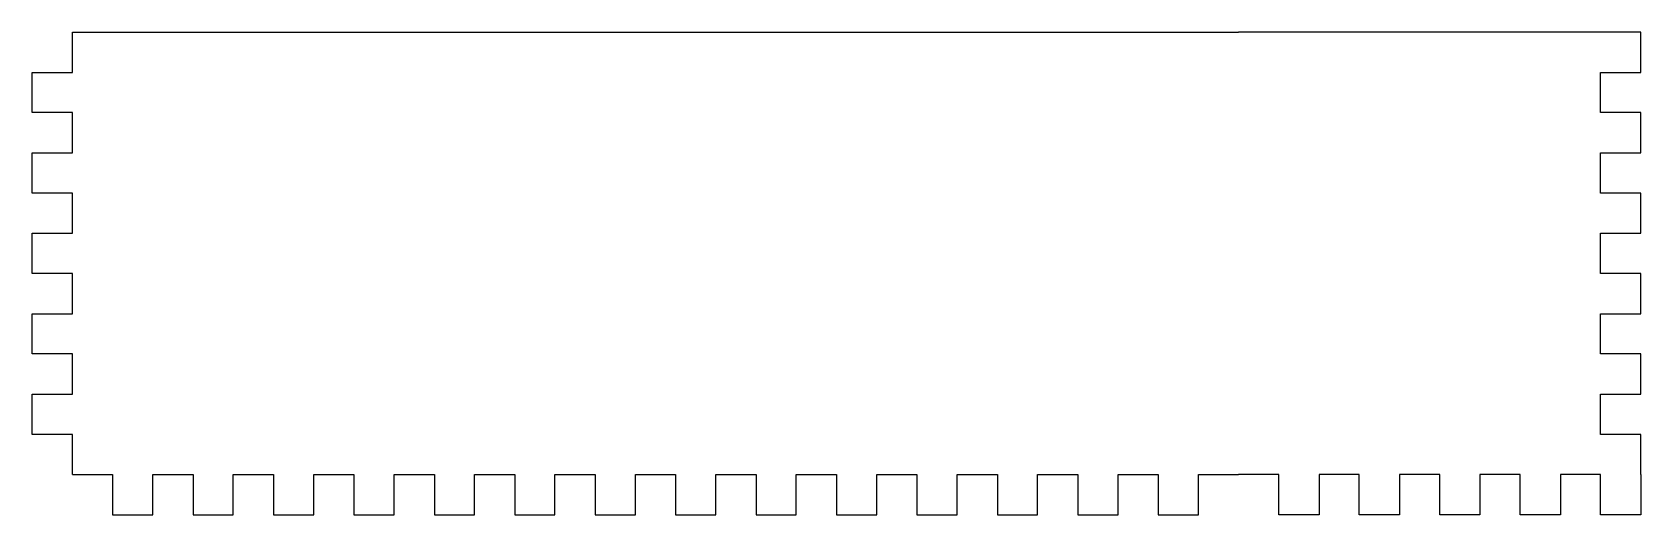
# Model space of a CAD drawing. Header units: millimetres. Extents: x 0 to 200, y 95 to 155.
import ezdxf

# ---------------------------------------------------------------- set-up
doc = ezdxf.new("R2010")
doc.units = ezdxf.units.MM
doc.layers.get('0').update_dxf_attribs({"linetype": 'CONTINUOUS'})

msp = doc.modelspace()

# ---------------------------------------------------------------- linework, layer by layer
for p, q in [((5, 150), (5, 155)), ((5, 155), (150, 155)), ((200, 155), (150, 155)), ((200, 150), (200, 155)), ((0, 145), (0, 150)), ((0, 150), (5, 150)), ((195, 145), (195, 150)), ((195, 150), (200, 150)), ((5, 145), (0, 145)), ((5, 140), (5, 145)), ((200, 145), (195, 145)), ((200, 140), (200, 145)), ((0, 135), (0, 140)), ((0, 140), (5, 140)), ((195, 135), (195, 140)), ((195, 140), (200, 140)), ((5, 135), (0, 135)), ((5, 130), (5, 135)), ((200, 135), (195, 135)), ((200, 130), (200, 135)), ((0, 125), (0, 130)), ((0, 130), (5, 130)), ((195, 125), (195, 130)), ((195, 130), (200, 130)), ((5, 125), (0, 125)), ((5, 120), (5, 125)), ((200, 125), (195, 125)), ((200, 120), (200, 125)), ((0, 115), (0, 120)), ((0, 120), (5, 120)), ((195, 115), (195, 120)), ((195, 120), (200, 120)), ((5, 115), (0, 115)), ((5, 110), (5, 115)), ((200, 115), (195, 115)), ((200, 110), (200, 115)), ((0, 105), (0, 110)), ((0, 110), (5, 110)), ((195, 105), (195, 110)), ((195, 110), (200, 110)), ((5, 105), (0, 105)), ((5, 100), (5, 105)), ((200, 105), (195, 105)), ((200, 100), (200, 105)), ((5, 100), (10, 100)), ((10, 100), (10, 95)), ((15, 95), (15, 100)), ((15, 100), (20, 100)), ((20, 100), (20, 95)), ((25, 95), (25, 100)), ((25, 100), (30, 100)), ((30, 100), (30, 95)), ((35, 95), (35, 100)), ((35, 100), (40, 100)), ((40, 100), (40, 95)), ((45, 95), (45, 100)), ((45, 100), (50, 100)), ((50, 100), (50, 95)), ((55, 95), (55, 100)), ((55, 100), (60, 100)), ((60, 100), (60, 95)), ((65, 95), (65, 100)), ((65, 100), (70, 100)), ((70, 100), (70, 95)), ((75, 95), (75, 100)), ((75, 100), (80, 100)), ((80, 100), (80, 95)), ((85, 95), (85, 100)), ((85, 100), (90, 100)), ((90, 100), (90, 95)), ((95, 95), (95, 100)), ((95, 100), (100, 100)), ((100, 100), (100, 95)), ((105, 95), (105, 100)), ((105, 100), (110, 100)), ((110, 100), (110, 95)), ((115, 95), (115, 100)), ((115, 100), (120, 100)), ((120, 100), (120, 95)), ((125, 95), (125, 100)), ((125, 100), (130, 100)), ((130, 100), (130, 95)), ((135, 95), (135, 100)), ((135, 100), (140, 100)), ((140, 100), (140, 95)), ((145, 95), (145, 100)), ((145, 100), (150, 100)), ((155, 100), (150, 100)), ((155, 95), (155, 100)), ((165, 100), (160, 100)), ((160, 100), (160, 95)), ((165, 95), (165, 100)), ((175, 100), (170, 100)), ((170, 100), (170, 95)), ((175, 95), (175, 100)), ((185, 100), (180, 100)), ((180, 100), (180, 95)), ((185, 95), (185, 100)), ((195, 100), (190, 100)), ((190, 100), (190, 95)), ((195, 95), (195, 100)), ((200, 100), (200, 95)), ((10, 95), (15, 95)), ((10, 95), (15, 95)), ((20, 95), (25, 95)), ((30, 95), (35, 95)), ((40, 95), (45, 95)), ((50, 95), (55, 95)), ((60, 95), (65, 95)), ((70, 95), (75, 95)), ((80, 95), (85, 95)), ((90, 95), (95, 95)), ((100, 95), (105, 95)), ((110, 95), (115, 95)), ((120, 95), (125, 95)), ((130, 95), (135, 95)), ((140, 95), (145, 95)), ((160, 95), (155, 95)), ((170, 95), (165, 95)), ((180, 95), (175, 95)), ((190, 95), (185, 95)), ((200, 95), (195, 95))]:
    msp.add_line(p, q)

doc.saveas('drawing.dxf')
